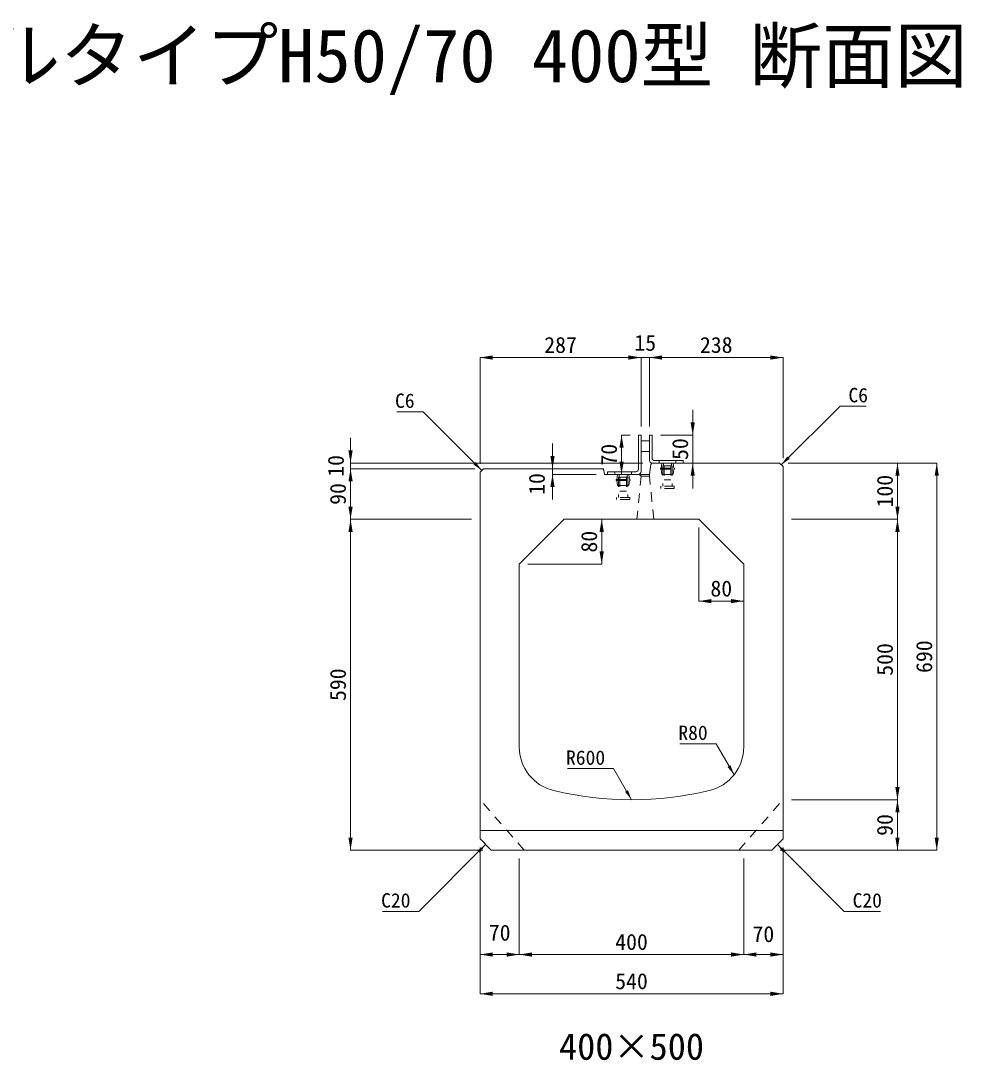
# Model space of a CAD drawing. Units: millimetres at full size. Extents: x -1934 to 78146, y -143454 to -112471.
# Drawn here: x 96 to 1772, y -122654 to -120801 of the extents above; entities that cross this region are included whole.
import ezdxf
from ezdxf.enums import TextEntityAlignment as Align

# ---------------------------------------------------------------- set-up
doc = ezdxf.new("R2010")
doc.units = ezdxf.units.MM
doc.header["$LTSCALE"] = 23
doc.linetypes.add('USER2', pattern=[1.35, 0.75, -0.6])
for name, color, linetype, lineweight in [('0_2', 7, 'Continuous', 13), ('アングル', 191, 'Continuous', 13), ('インサート', 92, 'USER2', 9), ('作業エリア', 11, 'Continuous', 13), ('寸法線', 7, 'Continuous', 13), ('引出線', 4, 'Continuous', 13), ('排水孔', 30, 'USER2', 15), ('本体', 2, 'Continuous', 13)]:
    doc.layers.add(name, color=color, linetype=linetype, lineweight=lineweight)
doc.styles.add('ＭＳ ゴシック', font='')
doc.styles.get('ＭＳ ゴシック').set_extended_font_data('MS Gothic')

# ---------------------------------------------------------------- blocks, each defined once
blk = doc.blocks.new('filled_arrow')
at = {"color": 0, "linetype": 'Continuous', "lineweight": -2}
blk.add_solid([(7.5, 1.25), (0, 0), (7.5, -1.25)], dxfattribs=at)

msp = doc.modelspace()

# ---------------------------------------------------------------- linework, layer by layer
at = {"layer": 'アングル'}
for p, q in [((1197.09, -121539.46), (1197.09, -121599.96)), ((1201.59, -121539.46), (1197.09, -121539.46)), ((1201.59, -121539.46), (1201.59, -121604.46)), ((1216.59, -121539.46), (1216.59, -121584.46)), ((1216.59, -121539.46), (1221.09, -121539.46)), ((1221.09, -121539.46), (1221.09, -121579.96)), ((1201.59, -121549.46), (1216.59, -121549.46)), ((1201.59, -121568.46), (1216.59, -121568.46)), ((1221.59, -121589.46), (1276.59, -121589.46)), ((1226.09, -121584.96), (1276.59, -121584.96)), ((1276.59, -121584.96), (1276.59, -121589.46)), ((1141.59, -121604.96), (1141.59, -121609.46)), ((1192.09, -121604.96), (1141.59, -121604.96)), ((1196.59, -121609.46), (1141.59, -121609.46))]:
    msp.add_line(p, q, dxfattribs=at)
at = {"layer": 'アングル', "linetype": 'USER2', "lineweight": 9}
for p, q in [((1233.59, -121584.96), (1233.59, -121589.46)), ((1263.59, -121584.96), (1263.59, -121589.46)), ((1154.59, -121604.96), (1154.59, -121609.46)), ((1184.59, -121604.96), (1184.59, -121609.46))]:
    msp.add_line(p, q, dxfattribs=at)
at = {"layer": 'アングル'}
for centre, start, end in [((1221.59, -121584.46), 180, 270), ((1226.09, -121579.96), 180, 270), ((1192.09, -121599.96), 270, 0), ((1196.59, -121604.46), 270, 0)]:
    msp.add_arc(centre, 5, start, end, dxfattribs=at)
at = {"layer": 'インサート'}
for p, q in [((1237.34, -121598.71), (1238.59, -121589.46)), ((1238.59, -121589.46), (1258.59, -121589.46)), ((1240.34, -121594.46), (1256.84, -121594.46)), ((1240.34, -121594.46), (1240.34, -121630.46)), ((1241.47, -121589.46), (1241.47, -121594.46)), ((1242.59, -121594.46), (1242.59, -121619.46)), ((1254.59, -121594.46), (1254.59, -121619.46)), ((1255.72, -121589.46), (1255.72, -121594.46)), ((1256.84, -121594.46), (1256.84, -121630.46)), ((1259.84, -121598.71), (1258.59, -121589.46)), ((1158.34, -121618.71), (1159.59, -121609.46)), ((1159.59, -121609.46), (1179.59, -121609.46)), ((1161.34, -121614.46), (1177.84, -121614.46)), ((1161.34, -121614.46), (1161.34, -121650.46)), ((1162.47, -121609.46), (1162.47, -121614.46)), ((1163.59, -121614.46), (1163.59, -121639.46)), ((1175.59, -121614.46), (1175.59, -121639.46)), ((1176.72, -121609.46), (1176.72, -121614.46)), ((1177.84, -121614.46), (1177.84, -121650.46)), ((1180.84, -121618.71), (1179.59, -121609.46)), ((1236.09, -121598.71), (1261.09, -121598.71)), ((1236.09, -121598.71), (1236.09, -121600.21)), ((1236.09, -121600.21), (1261.09, -121600.21)), ((1237.34, -121600.21), (1238.59, -121609.46)), ((1238.59, -121609.46), (1258.59, -121609.46)), ((1259.84, -121600.21), (1258.59, -121609.46)), ((1261.09, -121598.71), (1261.09, -121600.21)), ((1157.09, -121618.71), (1182.09, -121618.71)), ((1157.09, -121618.71), (1157.09, -121620.21)), ((1157.09, -121620.21), (1182.09, -121620.21)), ((1158.34, -121620.21), (1159.59, -121629.46)), ((1159.59, -121629.46), (1179.59, -121629.46)), ((1180.84, -121620.21), (1179.59, -121629.46)), ((1182.09, -121618.71), (1182.09, -121620.21)), ((1236.59, -121634.46), (1236.59, -121630.46)), ((1260.59, -121630.46), (1236.59, -121630.46)), ((1260.59, -121634.46), (1236.59, -121634.46)), ((1242.59, -121619.46), (1254.59, -121619.46)), ((1260.59, -121630.46), (1260.59, -121634.46)), ((1157.59, -121654.46), (1157.59, -121650.46)), ((1181.59, -121650.46), (1157.59, -121650.46)), ((1163.59, -121639.46), (1175.59, -121639.46)), ((1181.59, -121650.46), (1181.59, -121654.46)), ((1181.59, -121654.46), (1157.59, -121654.46))]:
    msp.add_line(p, q, dxfattribs=at)
at = {"layer": '作業エリア'}
for p, q in [((1219.21, -121592.02), (1219.59, -121589.46)), ((1219.59, -121589.46), (1222.18, -121589.46)), ((1132.13, -121599.46), (1134.59, -121599.46)), ((1134.59, -121599.46), (1135.07, -121601.87))]:
    msp.add_line(p, q, dxfattribs=at)
at = {"layer": '寸法線', "lineweight": 9}
for p, q in [((914.59, -121401.26), (1201.59, -121401.26)), ((914.59, -121590.46), (914.59, -121401.26)), ((1156.59, -121401.26), (1261.59, -121401.26)), ((1201.59, -121524.46), (1201.59, -121401.26)), ((1201.59, -121524.46), (1201.59, -121401.26)), ((1216.59, -121401.26), (1454.59, -121401.26)), ((1216.59, -121524.46), (1216.59, -121401.26)), ((1216.59, -121524.46), (1216.59, -121401.26)), ((1454.59, -121580.46), (1454.59, -121401.26)), ((1293.65, -121494.46), (1293.65, -121634.46)), ((1166.84, -121539.46), (1166.84, -121609.46)), ((1182.09, -121539.46), (1166.84, -121539.46)), ((1236.09, -121539.46), (1293.65, -121539.46)), ((683.77, -121644.46), (683.77, -121544.46)), ((1043.74, -121554.46), (1043.74, -121654.46)), ((1204.59, -121589.46), (683.77, -121589.46)), ((1237.18, -121589.46), (1293.65, -121589.46)), ((1463.59, -121589.46), (1658.64, -121589.46)), ((1463.59, -121589.46), (1728.64, -121589.46)), ((1658.64, -121589.46), (1658.64, -121689.46)), ((1728.64, -121589.46), (1728.64, -122279.46)), ((683.77, -121689.46), (683.77, -121599.46)), ((905.59, -121599.46), (683.77, -121599.46)), ((905.59, -121599.46), (683.77, -121599.46)), ((1119.59, -121599.46), (1043.74, -121599.46)), ((1121.59, -121609.46), (1043.74, -121609.46)), ((1182.09, -121609.46), (1166.84, -121609.46)), ((683.77, -122279.46), (683.77, -121689.46)), ((899.59, -121689.46), (683.77, -121689.46)), ((899.59, -121689.46), (683.77, -121689.46)), ((1079.59, -121689.46), (1131.41, -121689.46)), ((1131.41, -121689.46), (1131.41, -121769.46)), ((1469.59, -121689.46), (1658.64, -121689.46)), ((1469.59, -121689.46), (1658.64, -121689.46)), ((1658.64, -121689.46), (1658.64, -122189.46)), ((1304.59, -121704.46), (1304.59, -121835.46)), ((999.59, -121769.46), (1131.41, -121769.46)), ((1384.59, -121784.46), (1384.59, -121835.46)), ((1304.59, -121835.46), (1384.59, -121835.46)), ((1469.59, -122189.46), (1658.64, -122189.46)), ((1469.59, -122189.46), (1658.64, -122189.46)), ((1658.64, -122189.46), (1658.64, -122279.46)), ((919.59, -122279.46), (683.77, -122279.46)), ((914.59, -122274.46), (914.59, -122465.42)), ((914.59, -122274.46), (914.59, -122535.42)), ((1449.59, -122279.46), (1658.64, -122279.46)), ((1449.59, -122279.46), (1728.64, -122279.46)), ((1454.59, -122274.46), (1454.59, -122465.42)), ((1454.59, -122274.46), (1454.59, -122535.42)), ((984.59, -122294.46), (984.59, -122465.42)), ((984.59, -122294.46), (984.59, -122465.42)), ((1384.59, -122294.46), (1384.59, -122465.42)), ((1384.59, -122294.46), (1384.59, -122465.42)), ((914.59, -122465.42), (984.59, -122465.42)), ((984.59, -122465.42), (1384.59, -122465.42)), ((1384.59, -122465.42), (1454.59, -122465.42)), ((914.59, -122535.42), (1454.59, -122535.42))]:
    msp.add_line(p, q, dxfattribs=at)
at = {"layer": '引出線', "lineweight": 9}
for points in [[(917.59, -121602.46), (812.95, -121497.82), (766.16, -121497.82)], [(1451.59, -121592.46), (1556.23, -121487.82), (1603.03, -121487.82)], [(1367.35, -122145.04), (1335.33, -122089.57), (1270.71, -122089.57)], [(1184.59, -122189.46), (1152.57, -122133.99), (1070.41, -122133.99)], [(924.59, -122269.46), (805.57, -122388.48), (740.69, -122388.48)], [(1444.59, -122269.46), (1563.61, -122388.48), (1628.5, -122388.48)]]:
    msp.add_lwpolyline(points, dxfattribs=at)
at = {"layer": '排水孔'}
for p, q in [((1201.59, -121612.46), (1194.09, -121689.46)), ((1199.09, -121609.46), (1201.59, -121612.46)), ((1201.59, -121612.46), (1216.59, -121612.46)), ((1216.59, -121612.46), (1216.59, -121609.46)), ((1224.09, -121689.46), (1216.59, -121612.46))]:
    msp.add_line(p, q, dxfattribs=at)
at = {"layer": '本体'}
for p, q in [((1219.21, -121592.02), (1216.59, -121609.46)), ((1222.18, -121589.46), (1448.59, -121589.46)), ((1448.59, -121589.46), (1454.59, -121595.46)), ((1454.59, -121595.46), (1454.59, -122259.46)), ((914.59, -121605.46), (920.59, -121599.46)), ((914.59, -121605.46), (914.59, -122259.46)), ((920.59, -121599.46), (1132.13, -121599.46)), ((1135.07, -121601.87), (1136.59, -121609.46)), ((1136.59, -121609.46), (1216.59, -121609.46)), ((984.59, -121769.46), (1064.59, -121689.46)), ((1064.59, -121689.46), (1304.59, -121689.46)), ((1304.59, -121689.46), (1384.59, -121769.46)), ((984.59, -121769.46), (984.59, -122095.43)), ((1384.59, -121769.46), (1384.59, -122095.43)), ((914.59, -122244.46), (1454.59, -122244.46)), ((914.59, -122259.46), (934.59, -122279.46)), ((1434.59, -122279.46), (1454.59, -122259.46)), ((934.59, -122279.46), (1434.59, -122279.46))]:
    msp.add_line(p, q, dxfattribs=at)
at = {"layer": '本体', "linetype": 'USER2', "lineweight": 9}
for p, q in [((993.34, -122279.46), (914.59, -122189.46)), ((1375.84, -122279.46), (1454.59, -122189.46))]:
    msp.add_line(p, q, dxfattribs=at)
at = {"layer": '本体'}
for centre, radius, start, end in [((1222.18, -121592.46), 3, 90, 171.46923), ((1132.13, -121602.46), 3, 11.30993, 90), ((1064.59, -122095.43), 80, 180, 256.65764), ((1304.59, -122095.43), 80, 283.34236, 0), ((1184.59, -121589.46), 600, 256.65764, 283.34236)]:
    msp.add_arc(centre, radius, start, end, dxfattribs=at)

# ---------------------------------------------------------------- block references
at = {"layer": '寸法線', "lineweight": 9, "xscale": 3, "yscale": 3}
for p in [(914.59, -121401.26), (1216.59, -121401.26), (1216.59, -121401.26), (1304.59, -121835.46), (914.59, -122465.42), (984.59, -122465.42), (1384.59, -122465.42), (914.59, -122535.42)]:
    msp.add_blockref('filled_arrow', p, dxfattribs=at)
for p, rotation in [((1201.59, -121401.26), 180), ((1201.59, -121401.26), 180), ((1454.59, -121401.26), 180), ((1293.65, -121539.46), 90), ((1166.84, -121539.46), 270), ((683.77, -121589.46), 90), ((1043.74, -121599.46), 90), ((1166.84, -121609.46), 90), ((1293.65, -121589.46), 270), ((1658.64, -121589.46), 270), ((1728.64, -121589.46), 270), ((683.77, -121599.46), 270), ((683.77, -121599.46), 270), ((1043.74, -121609.46), 270), ((683.77, -121689.46), 90), ((1658.64, -121689.46), 90), ((683.77, -121689.46), 270), ((1131.41, -121689.46), 270), ((1658.64, -121689.46), 270), ((1131.41, -121769.46), 90), ((1384.59, -121835.46), 180), ((1658.64, -122189.46), 90), ((1658.64, -122189.46), 270), ((683.77, -122279.46), 90), ((1658.64, -122279.46), 90), ((1728.64, -122279.46), 90), ((984.59, -122465.42), 180), ((1384.59, -122465.42), 180), ((1454.59, -122465.42), 180), ((1454.59, -122535.42), 180)]:
    msp.add_blockref('filled_arrow', p, dxfattribs=dict(at, rotation=rotation))
at = {"layer": '引出線', "lineweight": 9, "xscale": 2.4, "yscale": 2.4}
for p, rotation in [((1451.59, -121592.46), 45), ((917.59, -121602.46), 135), ((1367.35, -122145.04), 120), ((1184.59, -122189.46), 120), ((924.59, -122269.46), 225), ((1444.59, -122269.46), 315)]:
    msp.add_blockref('filled_arrow', p, dxfattribs=dict(at, rotation=rotation))

# ---------------------------------------------------------------- texts
at = {"layer": '0_2', "style": 'ＭＳ ゴシック'}
msp.add_text('都市型側溝 アングルタイプH50/70 400型 断面図', height=94.94, dxfattribs=at).set_placement((-1063.75, -120938.91), align=Align.BOTTOM_LEFT)
msp.add_text('400×500', height=47.47, dxfattribs=at).set_placement((1184.59, -122629.28), align=Align.MIDDLE_CENTER)
at = {"layer": '寸法線', "style": 'ＭＳ ゴシック'}
for s, p in [('287', (1058.09, -121378.76)), ('15', (1209.09, -121375.01)), ('238', (1335.59, -121378.76)), ('80', (1344.59, -121812.96)), ('70', (949.59, -122426.45)), ('400', (1184.59, -122442.92)), ('70', (1419.59, -122428.98)), ('540', (1184.59, -122512.92))]:
    msp.add_text(s, height=28.48, dxfattribs=at).set_placement(p, align=Align.MIDDLE_CENTER)
for s, p in [('70', (1144.34, -121574.46)), ('50', (1271.15, -121564.46)), ('10', (657.52, -121594.46)), ('10', (1015.74, -121626.66)), ('100', (1636.14, -121639.46)), ('90', (661.27, -121644.46)), ('80', (1108.91, -121729.46)), ('500', (1636.14, -121939.46)), ('690', (1706.14, -121934.46)), ('590', (661.27, -121984.46)), ('90', (1636.14, -122234.46))]:
    msp.add_text(s, height=28.48, rotation=90, dxfattribs=at).set_placement(p, align=Align.MIDDLE_CENTER)
at = {"layer": '引出線', "style": 'ＭＳ ゴシック'}
for s, p in [('C6', (797.95, -121465.42)), ('R80', (1320.33, -122057.17)), ('R600', (1137.57, -122101.59)), ('C20', (790.57, -122356.08))]:
    msp.add_text(s, height=25.63, dxfattribs=at).set_placement(p, align=Align.TOP_RIGHT)
for s, p in [('C6', (1571.23, -121455.42)), ('C20', (1578.61, -122356.08))]:
    msp.add_text(s, height=25.63, dxfattribs=at).set_placement(p, align=Align.TOP_LEFT)

doc.saveas('drawing.dxf')
